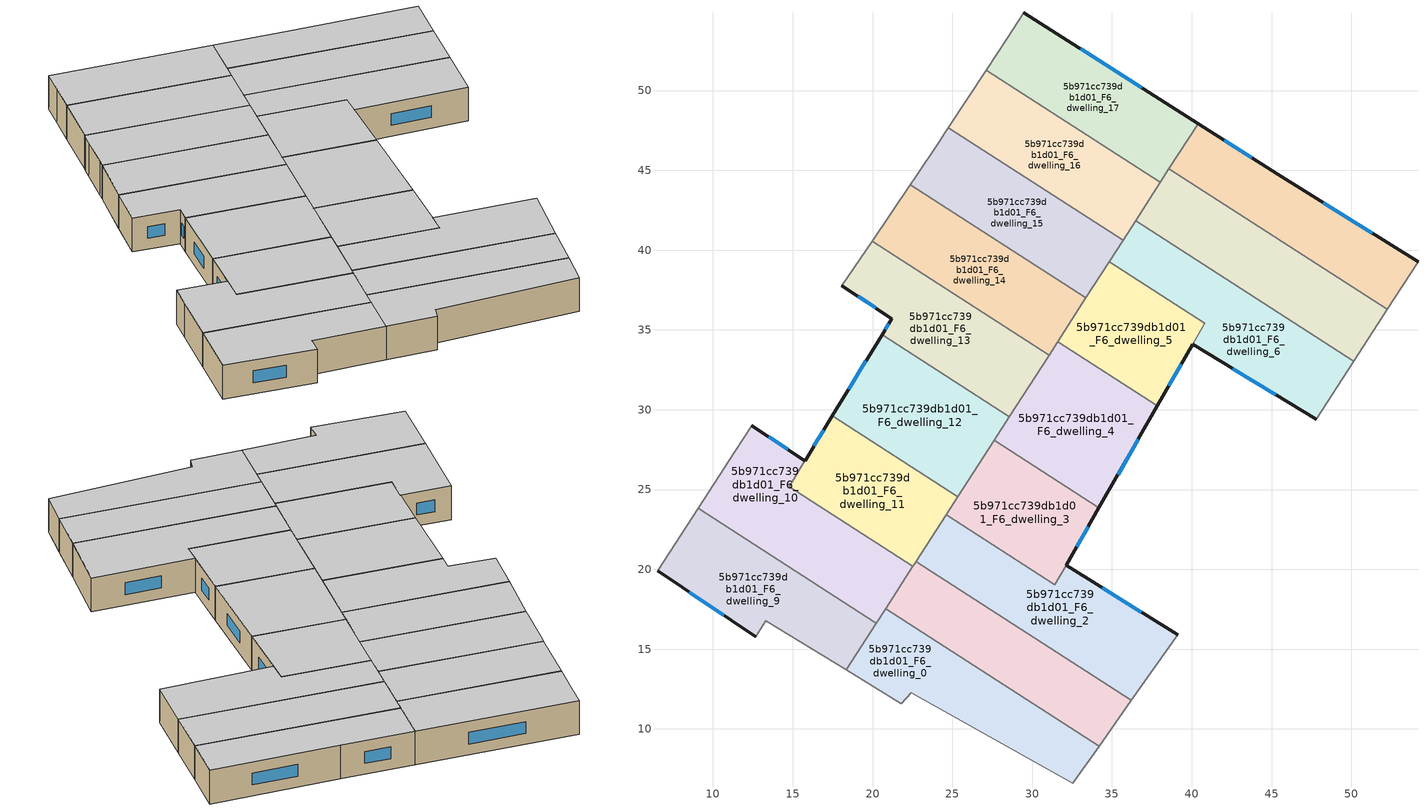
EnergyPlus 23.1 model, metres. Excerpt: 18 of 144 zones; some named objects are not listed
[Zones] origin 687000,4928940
5b971cc739db1d01_F6_dwelling_0
 floor to 5b971cc739db1d01_F5_dwelling_0 (EU_floor_Construction): 34.19,8.92 32.55,6.59 22.43,12.28 21.81,11.59 18.36,13.7 20.83,17.54 z18
 wall adiabatic (EU_wall_Construction): 18.36,13.7 21.81,11.59 22.43,12.28 32.55,6.59 34.19,8.92 z18:21
 wall to 5b971cc739db1d01_F6_dwelling_1 (EU_wall_Construction): 34.19,8.92 20.83,17.54 z18:21
 wall to 5b971cc739db1d01_F6_dwelling_9 (EU_wall_Construction): 20.25,16.63 18.36,13.7 z18:21
 wall to 5b971cc739db1d01_F6_dwelling_10 (EU_wall_Construction): 20.83,17.53 20.25,16.63 z18:21
 ceiling to 5b971cc739db1d01_F7_dwelling_0 (EU_floor_Construction): 32.55,6.59 34.19,8.92 20.83,17.54 18.36,13.7 21.81,11.59 22.43,12.28 z21
5b971cc739db1d01_F6_dwelling_1
 floor to 5b971cc739db1d01_F5_dwelling_1 (EU_floor_Construction): 36.22,11.8 34.19,8.92 20.83,17.54 22.53,20.18 22.73,20.49 z18
 wall adiabatic (EU_wall_Construction): 34.19,8.92 36.22,11.8 z18:21
 wall to 5b971cc739db1d01_F6_dwelling_2 (EU_wall_Construction): 36.22,11.8 22.73,20.49 z18:21
 wall to 5b971cc739db1d01_F6_dwelling_10 (EU_wall_Construction): 22.53,20.18 20.83,17.54 z18:21
 wall to 5b971cc739db1d01_F6_dwelling_11 (EU_wall_Construction): 22.73,20.49 22.53,20.18 z18:21
 ceiling to 5b971cc739db1d01_F7_dwelling_1 (EU_floor_Construction): 34.19,8.92 36.22,11.8 22.73,20.49 22.53,20.18 20.83,17.54 z21
5b971cc739db1d01_F6_dwelling_10
 floor to 5b971cc739db1d01_F5_dwelling_10 (EU_floor_Construction): 15.77,26.81 14.77,25.18 22.53,20.18 20.25,16.63 9.07,23.83 11.36,27.38 12.42,29.01 z18
 wall outside (EU_wall_Construction): 15.77,26.81 12.42,29.01 z18:21
 wall adiabatic (EU_wall_Construction): 12.42,29.01 11.36,27.38 9.07,23.83 z18:21
 wall to 5b971cc739db1d01_F6_dwelling_11 (EU_wall_Construction): 22.53,20.18 14.77,25.18 15.77,26.81 z18:21
 wall to 5b971cc739db1d01_F6_dwelling_9 (EU_wall_Construction): 9.07,23.83 20.25,16.63 z18:21
 window (EU_Window_Construction): 14.68,27.53 13.51,28.29 z18.98:20.02
 ceiling to 5b971cc739db1d01_F7_dwelling_10 (EU_floor_Construction): 20.25,16.63 22.53,20.18 14.77,25.18 15.77,26.81 12.42,29.01 11.36,27.38 9.07,23.83 z21
5b971cc739db1d01_F6_dwelling_11
 floor to 5b971cc739db1d01_F5_dwelling_11 (EU_floor_Construction): 25.35,24.56 22.53,20.18 14.77,25.18 17.49,29.62 z18
 wall outside (EU_wall_Construction): 17.49,29.62 15.77,26.81 z18:21
 wall to 5b971cc739db1d01_F6_dwelling_12 (EU_wall_Construction): 25.35,24.56 17.49,29.62 z18:21
 wall to 5b971cc739db1d01_F6_dwelling_2 (EU_wall_Construction): 22.73,20.49 24.62,23.42 z18:21
 wall to 5b971cc739db1d01_F6_dwelling_3 (EU_wall_Construction): 24.62,23.42 25.35,24.56 z18:21
 window (EU_Window_Construction): 16.93,28.71 16.33,27.73 z18.98:20.02
 ceiling to 5b971cc739db1d01_F7_dwelling_11 (EU_floor_Construction): 22.53,20.18 25.35,24.56 17.49,29.62 14.77,25.18 z21
5b971cc739db1d01_F6_dwelling_12
 floor to 5b971cc739db1d01_F5_dwelling_12 (EU_floor_Construction): 28.58,29.57 25.35,24.56 17.49,29.62 20.6,34.71 z18
 wall outside (EU_wall_Construction): 20.6,34.71 17.49,29.62 z18:21
 wall to 5b971cc739db1d01_F6_dwelling_13 (EU_wall_Construction): 28.58,29.57 20.6,34.71 z18:21
 wall to 5b971cc739db1d01_F6_dwelling_3 (EU_wall_Construction): 25.35,24.56 27.62,28.08 z18:21
 wall to 5b971cc739db1d01_F6_dwelling_4 (EU_wall_Construction): 27.62,28.08 28.58,29.57 z18:21
 window (EU_Window_Construction): 19.59,33.06 18.5,31.28 z18.98:20.02
 ceiling to 5b971cc739db1d01_F7_dwelling_12 (EU_floor_Construction): 25.35,24.56 28.58,29.57 20.6,34.71 17.49,29.62 z21
5b971cc739db1d01_F6_dwelling_13
 floor to 5b971cc739db1d01_F5_dwelling_13 (EU_floor_Construction): 31.06,33.42 28.58,29.57 20.6,34.71 21.21,35.71 18.08,37.77 19.97,40.56 z18
 wall outside (EU_wall_Construction): 18.08,37.77 21.21,35.71 20.6,34.71 z18:21
 wall to 5b971cc739db1d01_F6_dwelling_14 (EU_wall_Construction): 31.06,33.42 19.97,40.56 z18:21
 wall adiabatic (EU_wall_Construction): 19.97,40.56 18.08,37.77 z18:21
 wall to 5b971cc739db1d01_F6_dwelling_4 (EU_wall_Construction): 28.58,29.57 31.06,33.42 z18:21
 window (EU_Window_Construction): 21.01,35.38 20.8,35.03 / 19.1,37.1 20.19,36.38 z18.98:20.02
 ceiling to 5b971cc739db1d01_F7_dwelling_13 (EU_floor_Construction): 28.58,29.57 31.06,33.42 19.97,40.56 18.08,37.77 21.21,35.71 20.6,34.71 z21
5b971cc739db1d01_F6_dwelling_14
 floor to 5b971cc739db1d01_F5_dwelling_14 (EU_floor_Construction): 33.37,37.01 31.06,33.42 19.97,40.56 22.37,44.1 z18
 wall adiabatic (EU_wall_Construction): 22.37,44.1 19.97,40.56 z18:21
 wall to 5b971cc739db1d01_F6_dwelling_15 (EU_wall_Construction): 33.37,37.01 22.37,44.1 z18:21
 wall to 5b971cc739db1d01_F6_dwelling_5 (EU_wall_Construction): 31.61,34.27 33.37,37.01 z18:21
 wall to 5b971cc739db1d01_F6_dwelling_4 (EU_wall_Construction): 31.06,33.42 31.61,34.27 z18:21
 ceiling to 5b971cc739db1d01_F7_dwelling_14 (EU_floor_Construction): 31.06,33.42 33.37,37.01 22.37,44.1 19.97,40.56 z21
5b971cc739db1d01_F6_dwelling_15
 floor to 5b971cc739db1d01_F5_dwelling_15 (EU_floor_Construction): 35.7,40.62 33.37,37.01 22.37,44.1 22.7,44.59 24.17,46.79 24.57,47.4 24.75,47.68 z18
 wall adiabatic (EU_wall_Construction): 24.75,47.68 24.57,47.4 24.17,46.79 22.7,44.59 22.37,44.1 z18:21
 wall to 5b971cc739db1d01_F6_dwelling_16 (EU_wall_Construction): 35.7,40.62 24.75,47.68 z18:21
 wall to 5b971cc739db1d01_F6_dwelling_6 (EU_wall_Construction): 34.83,39.28 35.7,40.62 z18:21
 wall to 5b971cc739db1d01_F6_dwelling_5 (EU_wall_Construction): 33.37,37.01 34.83,39.28 z18:21
 ceiling to 5b971cc739db1d01_F7_dwelling_15 (EU_floor_Construction): 33.37,37.01 35.7,40.62 24.75,47.68 24.57,47.4 24.17,46.79 22.7,44.59 22.37,44.1 z21
5b971cc739db1d01_F6_dwelling_16
 floor to 5b971cc739db1d01_F5_dwelling_16 (EU_floor_Construction): 38.04,44.25 35.7,40.62 24.75,47.68 27.13,51.28 z18
 wall adiabatic (EU_wall_Construction): 27.13,51.28 24.75,47.68 z18:21
 wall to 5b971cc739db1d01_F6_dwelling_17 (EU_wall_Construction): 38.04,44.25 27.13,51.28 z18:21
 wall to 5b971cc739db1d01_F6_dwelling_7 (EU_wall_Construction): 36.49,41.84 36.7,42.18 38.04,44.25 z18:21
 wall to 5b971cc739db1d01_F6_dwelling_6 (EU_wall_Construction): 35.7,40.62 36.49,41.84 z18:21
 ceiling to 5b971cc739db1d01_F7_dwelling_16 (EU_floor_Construction): 35.7,40.62 38.04,44.25 27.13,51.28 24.75,47.68 z21
5b971cc739db1d01_F6_dwelling_17
 floor to 5b971cc739db1d01_F5_dwelling_17 (EU_floor_Construction): 40.4,47.92 38.04,44.25 27.13,51.28 28.45,53.29 29.49,54.88 z18
 wall outside (EU_wall_Construction): 40.4,47.92 29.49,54.88 z18:21
 wall adiabatic (EU_wall_Construction): 29.49,54.88 28.45,53.29 27.13,51.28 z18:21
 wall to 5b971cc739db1d01_F6_dwelling_8 (EU_wall_Construction): 38.57,45.08 40.4,47.92 z18:21
 wall to 5b971cc739db1d01_F6_dwelling_7 (EU_wall_Construction): 38.04,44.26 38.57,45.08 z18:21
 window (EU_Window_Construction): 36.85,50.19 33.04,52.62 z18.98:20.02
 ceiling to 5b971cc739db1d01_F7_dwelling_17 (EU_floor_Construction): 38.04,44.25 40.4,47.92 29.49,54.88 28.45,53.29 27.13,51.28 z21
5b971cc739db1d01_F6_dwelling_2
 floor to 5b971cc739db1d01_F5_dwelling_2 (EU_floor_Construction): 39.12,15.9 36.22,11.8 22.73,20.49 24.62,23.42 31.43,19.03 32.14,20.26 z18
 wall outside (EU_wall_Construction): 39.12,15.9 32.14,20.26 z18:21
 wall adiabatic (EU_wall_Construction): 36.22,11.8 39.12,15.9 z18:21
 wall to 5b971cc739db1d01_F6_dwelling_3 (EU_wall_Construction): 32.14,20.26 31.43,19.03 24.62,23.42 z18:21
 window (EU_Window_Construction): 36.85,17.32 34.41,18.84 z18.98:20.02
 ceiling to 5b971cc739db1d01_F7_dwelling_2 (EU_floor_Construction): 36.22,11.8 39.12,15.9 32.14,20.26 31.43,19.03 24.62,23.42 22.73,20.49 z21
5b971cc739db1d01_F6_dwelling_3
 floor to 5b971cc739db1d01_F5_dwelling_3 (EU_floor_Construction): 34.19,23.84 31.43,19.03 24.62,23.42 27.62,28.08 z18
 wall outside (EU_wall_Construction): 32.14,20.26 34.19,23.84 z18:21
 wall to 5b971cc739db1d01_F6_dwelling_4 (EU_wall_Construction): 34.19,23.84 27.62,28.08 z18:21
 window (EU_Window_Construction): 32.8,21.43 33.52,22.68 z18.98:20.02
 ceiling to 5b971cc739db1d01_F7_dwelling_3 (EU_floor_Construction): 31.43,19.03 34.19,23.84 27.62,28.08 24.62,23.42 z21
5b971cc739db1d01_F6_dwelling_4
 floor to 5b971cc739db1d01_F5_dwelling_4 (EU_floor_Construction): 37.85,30.24 34.19,23.84 27.62,28.08 31.61,34.27 z18
 wall outside (EU_wall_Construction): 34.19,23.84 37.85,30.24 z18:21
 wall to 5b971cc739db1d01_F6_dwelling_5 (EU_wall_Construction): 37.85,30.24 31.61,34.27 z18:21
 window (EU_Window_Construction): 35.38,25.93 36.66,28.16 z18.98:20.02
 ceiling to 5b971cc739db1d01_F7_dwelling_4 (EU_floor_Construction): 34.19,23.84 37.85,30.24 31.61,34.27 27.62,28.08 z21
5b971cc739db1d01_F6_dwelling_5
 floor to 5b971cc739db1d01_F5_dwelling_5 (EU_floor_Construction): 40.82,35.42 37.85,30.24 31.61,34.27 34.83,39.28 z18
 wall outside (EU_wall_Construction): 37.85,30.24 40.06,34.09 z18:21
 wall to 5b971cc739db1d01_F6_dwelling_6 (EU_wall_Construction): 40.06,34.09 40.82,35.42 34.83,39.28 z18:21
 window (EU_Window_Construction): 38.57,31.49 39.34,32.84 z18.98:20.02
 ceiling to 5b971cc739db1d01_F7_dwelling_5 (EU_floor_Construction): 37.85,30.24 40.82,35.42 34.83,39.28 31.61,34.27 z21
5b971cc739db1d01_F6_dwelling_6
 floor to 5b971cc739db1d01_F5_dwelling_6 (EU_floor_Construction): 50.15,33.04 47.8,29.4 40.06,34.09 40.82,35.42 34.83,39.28 36.49,41.84 z18
 wall outside (EU_wall_Construction): 40.06,34.09 47.8,29.4 z18:21
 wall to 5b971cc739db1d01_F6_dwelling_7 (EU_wall_Construction): 50.15,33.04 36.49,41.84 z18:21
 wall adiabatic (EU_wall_Construction): 47.8,29.4 50.15,33.04 z18:21
 window (EU_Window_Construction): 42.57,32.56 45.28,30.92 z18.98:20.02
 ceiling to 5b971cc739db1d01_F7_dwelling_6 (EU_floor_Construction): 47.8,29.4 50.15,33.04 36.49,41.84 34.83,39.28 40.82,35.42 40.06,34.09 z21
5b971cc739db1d01_F6_dwelling_7
 floor to 5b971cc739db1d01_F5_dwelling_7 (EU_floor_Construction): 52.24,36.28 50.15,33.04 36.49,41.84 36.7,42.18 38.57,45.08 z18
 wall to 5b971cc739db1d01_F6_dwelling_8 (EU_wall_Construction): 52.24,36.28 38.57,45.08 z18:21
 wall adiabatic (EU_wall_Construction): 50.15,33.04 52.24,36.28 z18:21
 ceiling to 5b971cc739db1d01_F7_dwelling_7 (EU_floor_Construction): 50.15,33.04 52.24,36.28 38.57,45.08 36.7,42.18 36.49,41.84 z21
5b971cc739db1d01_F6_dwelling_8
 floor to 5b971cc739db1d01_F5_dwelling_8 (EU_floor_Construction): 54.18,39.28 52.24,36.28 38.57,45.08 40.4,47.92 45.39,44.75 z18
 wall outside (EU_wall_Construction): 54.18,39.28 45.39,44.75 40.4,47.92 z18:21
 wall adiabatic (EU_wall_Construction): 52.24,36.28 54.18,39.28 z18:21
 window (EU_Window_Construction): 43.77,45.78 42.02,46.89 / 51.32,41.06 48.25,42.97 z18.98:20.02
 ceiling to 5b971cc739db1d01_F7_dwelling_8 (EU_floor_Construction): 52.24,36.28 54.18,39.28 45.39,44.75 40.4,47.92 38.57,45.08 z21
5b971cc739db1d01_F6_dwelling_9
 floor to 5b971cc739db1d01_F5_dwelling_9 (EU_floor_Construction): 20.25,16.63 18.36,13.7 13.3,16.78 12.68,15.78 6.53,19.9 9.07,23.83 z18
 wall outside (EU_wall_Construction): 6.53,19.9 12.68,15.78 z18:21
 wall adiabatic (EU_wall_Construction): 12.68,15.78 13.3,16.78 18.36,13.7 / 9.07,23.83 6.53,19.9 z18:21
 window (EU_Window_Construction): 8.53,18.56 10.68,17.12 z18.98:20.02
 ceiling to 5b971cc739db1d01_F7_dwelling_9 (EU_floor_Construction): 18.36,13.7 20.25,16.63 9.07,23.83 6.53,19.9 12.68,15.78 13.3,16.78 z21
[Building]
EU S2 Campaign: North Axis=0; Terrain=City; Solar Distribution=FullExterior
[Site:Location]
Bologna: Latitude=44.5; Longitude=11.25; Time Zone=1; Elevation=37
[SizingPeriod:WeatherFileDays]
AnnualSizingPeriod: Begin Month=1; Begin Day of Month=1; End Month=12; End Day of Month=31; Day of Week for Start Day=Monday; Use Weather File Daylight Saving Period=No; Use Weather File Rain and Snow Indicators=No
[MATERIAL]
EU_InternalMass_Material: Roughness=MediumRough; Thickness=0.1; Conductivity=1; Density=1800; Specific Heat=900; Thermal Absorptance=0.9; Solar Absorptance=0.7; Visible Absorptance=0.7
[MATERIAL:NOMASS] Roughness=MediumRough; Thermal Absorptance=0.9; Solar Absorptance=0.7; Visible Absorptance=0.7
Name | Thermal Resistance
EU_wall_NoMass | 0.905828
EU_floor_NoMass | 0.67114
[WINDOWMATERIAL:SIMPLEGLAZINGSYSTEM]
EU_Window_SimpleGlazing: UFactor=4.52486; Solar Heat Gain Coefficient=0.85; Visible Transmittance=0.85
[CONSTRUCTION]
EU_wall_Construction: EU_wall_NoMass
EU_floor_Construction: EU_floor_NoMass
EU_Window_Construction: EU_Window_SimpleGlazing
EU_InternalMass_Construction: EU_InternalMass_Material
[ZONE] Type=1; Multiplier=1; Ceiling Height=autocalculate; Floor Area=autocalculate; Part of Total Floor Area=Yes
Name | Volume
5b971cc739db1d01_F6_dwelling_0 | 168.436
5b971cc739db1d01_F6_dwelling_1 | 168.46
5b971cc739db1d01_F6_dwelling_10 | 191.74
5b971cc739db1d01_F6_dwelling_11 | 145.154
5b971cc739db1d01_F6_dwelling_12 | 168.438
5b971cc739db1d01_F6_dwelling_13; 5b971cc739db1d01_F6_dwelling_16; 5b971cc739db1d01_F6_dwelling_4 | 168.426
5b971cc739db1d01_F6_dwelling_14 | 168.458
5b971cc739db1d01_F6_dwelling_15 | 168.444
5b971cc739db1d01_F6_dwelling_17 | 168.457
5b971cc739db1d01_F6_dwelling_2 | 204.521
5b971cc739db1d01_F6_dwelling_3 | 132.349
5b971cc739db1d01_F6_dwelling_5 | 130.07
5b971cc739db1d01_F6_dwelling_6 | 187.3
5b971cc739db1d01_F6_dwelling_7 | 187.932
5b971cc739db1d01_F6_dwelling_8 | 168.45
5b971cc739db1d01_F6_dwelling_9 | 168.433
[INTERNALMASS] Construction=EU_InternalMass_Construction
Name | Zone or ZoneList | Surface Area
5b971cc739db1d01_F6_dwelling_0_EU_InternalMass | 5b971cc739db1d01_F6_dwelling_0 | 56.1451
5b971cc739db1d01_F6_dwelling_1_EU_InternalMass | 5b971cc739db1d01_F6_dwelling_1 | 56.1549
5b971cc739db1d01_F6_dwelling_2_EU_InternalMass | 5b971cc739db1d01_F6_dwelling_2 | 68.1744
5b971cc739db1d01_F6_dwelling_3_EU_InternalMass | 5b971cc739db1d01_F6_dwelling_3 | 44.1213
5b971cc739db1d01_F6_dwelling_4_EU_InternalMass | 5b971cc739db1d01_F6_dwelling_4 | 56.1423
5b971cc739db1d01_F6_dwelling_5_EU_InternalMass | 5b971cc739db1d01_F6_dwelling_5 | 43.3524
5b971cc739db1d01_F6_dwelling_6_EU_InternalMass | 5b971cc739db1d01_F6_dwelling_6 | 62.4369
5b971cc739db1d01_F6_dwelling_7_EU_InternalMass | 5b971cc739db1d01_F6_dwelling_7 | 62.642
5b971cc739db1d01_F6_dwelling_8_EU_InternalMass | 5b971cc739db1d01_F6_dwelling_8 | 56.1504
5b971cc739db1d01_F6_dwelling_9_EU_InternalMass | 5b971cc739db1d01_F6_dwelling_9 | 56.1443
5b971cc739db1d01_F6_dwelling_10_EU_InternalMass | 5b971cc739db1d01_F6_dwelling_10 | 63.9151
5b971cc739db1d01_F6_dwelling_11_EU_InternalMass | 5b971cc739db1d01_F6_dwelling_11 | 48.3802
5b971cc739db1d01_F6_dwelling_12_EU_InternalMass | 5b971cc739db1d01_F6_dwelling_12 | 56.1462
5b971cc739db1d01_F6_dwelling_13_EU_InternalMass | 5b971cc739db1d01_F6_dwelling_13 | 56.1421
5b971cc739db1d01_F6_dwelling_14_EU_InternalMass | 5b971cc739db1d01_F6_dwelling_14 | 56.1528
5b971cc739db1d01_F6_dwelling_15_EU_InternalMass | 5b971cc739db1d01_F6_dwelling_15 | 56.1477
5b971cc739db1d01_F6_dwelling_16_EU_InternalMass | 5b971cc739db1d01_F6_dwelling_16 | 56.1423
5b971cc739db1d01_F6_dwelling_17_EU_InternalMass | 5b971cc739db1d01_F6_dwelling_17 | 56.1525
[OTHEREQUIPMENT] Fuel Type=Electricity; Design Level Calculation Method=Watts/Area; Power per Zone Floor Area=1; Fraction Latent=0; Fraction Radiant=0; Fraction Lost=0; Carbon Dioxide Generation Rate=0; EndUse Subcategory=EU_Step8_InternalGains
Name | Zone or ZoneList or Space or SpaceList | Schedule
EU_Step8_InternalGain_5b971cc739db1d01_F6_dwelling_0_f000 | 5b971cc739db1d01_F6_dwelling_0 | EU_Step8_GainSchedule_5b971cc739db1d01_F6_dwelling_0_f000
EU_Step8_InternalGain_5b971cc739db1d01_F6_dwelling_1_f000 | 5b971cc739db1d01_F6_dwelling_1 | EU_Step8_GainSchedule_5b971cc739db1d01_F6_dwelling_1_f000
EU_Step8_InternalGain_5b971cc739db1d01_F6_dwelling_2_f000 | 5b971cc739db1d01_F6_dwelling_2 | EU_Step8_GainSchedule_5b971cc739db1d01_F6_dwelling_2_f000
EU_Step8_InternalGain_5b971cc739db1d01_F6_dwelling_3_f000 | 5b971cc739db1d01_F6_dwelling_3 | EU_Step8_GainSchedule_5b971cc739db1d01_F6_dwelling_3_f000
EU_Step8_InternalGain_5b971cc739db1d01_F6_dwelling_4_f000 | 5b971cc739db1d01_F6_dwelling_4 | EU_Step8_GainSchedule_5b971cc739db1d01_F6_dwelling_4_f000
EU_Step8_InternalGain_5b971cc739db1d01_F6_dwelling_5_f000 | 5b971cc739db1d01_F6_dwelling_5 | EU_Step8_GainSchedule_5b971cc739db1d01_F6_dwelling_5_f000
EU_Step8_InternalGain_5b971cc739db1d01_F6_dwelling_6_f000 | 5b971cc739db1d01_F6_dwelling_6 | EU_Step8_GainSchedule_5b971cc739db1d01_F6_dwelling_6_f000
EU_Step8_InternalGain_5b971cc739db1d01_F6_dwelling_7_f000 | 5b971cc739db1d01_F6_dwelling_7 | EU_Step8_GainSchedule_5b971cc739db1d01_F6_dwelling_7_f000
EU_Step8_InternalGain_5b971cc739db1d01_F6_dwelling_8_f000 | 5b971cc739db1d01_F6_dwelling_8 | EU_Step8_GainSchedule_5b971cc739db1d01_F6_dwelling_8_f000
EU_Step8_InternalGain_5b971cc739db1d01_F6_dwelling_9_f000 | 5b971cc739db1d01_F6_dwelling_9 | EU_Step8_GainSchedule_5b971cc739db1d01_F6_dwelling_9_f000
EU_Step8_InternalGain_5b971cc739db1d01_F6_dwelling_10_f000 | 5b971cc739db1d01_F6_dwelling_10 | EU_Step8_GainSchedule_5b971cc739db1d01_F6_dwelling_10_f000
EU_Step8_InternalGain_5b971cc739db1d01_F6_dwelling_11_f000 | 5b971cc739db1d01_F6_dwelling_11 | EU_Step8_GainSchedule_5b971cc739db1d01_F6_dwelling_11_f000
EU_Step8_InternalGain_5b971cc739db1d01_F6_dwelling_12_f000 | 5b971cc739db1d01_F6_dwelling_12 | EU_Step8_GainSchedule_5b971cc739db1d01_F6_dwelling_12_f000
EU_Step8_InternalGain_5b971cc739db1d01_F6_dwelling_13_f000 | 5b971cc739db1d01_F6_dwelling_13 | EU_Step8_GainSchedule_5b971cc739db1d01_F6_dwelling_13_f000
EU_Step8_InternalGain_5b971cc739db1d01_F6_dwelling_14_f000 | 5b971cc739db1d01_F6_dwelling_14 | EU_Step8_GainSchedule_5b971cc739db1d01_F6_dwelling_14_f000
EU_Step8_InternalGain_5b971cc739db1d01_F6_dwelling_15_f000 | 5b971cc739db1d01_F6_dwelling_15 | EU_Step8_GainSchedule_5b971cc739db1d01_F6_dwelling_15_f000
EU_Step8_InternalGain_5b971cc739db1d01_F6_dwelling_16_f000 | 5b971cc739db1d01_F6_dwelling_16 | EU_Step8_GainSchedule_5b971cc739db1d01_F6_dwelling_16_f000
EU_Step8_InternalGain_5b971cc739db1d01_F6_dwelling_17_f000 | 5b971cc739db1d01_F6_dwelling_17 | EU_Step8_GainSchedule_5b971cc739db1d01_F6_dwelling_17_f000
[ZONEVENTILATION:DESIGNFLOWRATE] Schedule=EU_AlwaysOn; Design Flow Rate Calculation Method=AirChanges/Hour; Air Changes per Hour=0.73129; Ventilation Type=Natural; Fan Pressure Rise=0; Fan Total Efficiency=1; Constant Term Coefficient=1; Temperature Term Coefficient=0; Velocity Term Coefficient=0; Velocity Squared Term Coefficient=0; Minimum Indoor Temperature=-100; Maximum Indoor Temperature=100; Delta Temperature=-100; Minimum Outdoor Temperature=-100; Maximum Outdoor Temperature=100; Maximum Wind Speed=40
Name | Zone or ZoneList or Space or SpaceList
EU_ConstantAir_5b971cc739db1d01_F6_dwelling_0 | 5b971cc739db1d01_F6_dwelling_0
EU_ConstantAir_5b971cc739db1d01_F6_dwelling_1 | 5b971cc739db1d01_F6_dwelling_1
EU_ConstantAir_5b971cc739db1d01_F6_dwelling_2 | 5b971cc739db1d01_F6_dwelling_2
EU_ConstantAir_5b971cc739db1d01_F6_dwelling_3 | 5b971cc739db1d01_F6_dwelling_3
EU_ConstantAir_5b971cc739db1d01_F6_dwelling_4 | 5b971cc739db1d01_F6_dwelling_4
EU_ConstantAir_5b971cc739db1d01_F6_dwelling_5 | 5b971cc739db1d01_F6_dwelling_5
EU_ConstantAir_5b971cc739db1d01_F6_dwelling_6 | 5b971cc739db1d01_F6_dwelling_6
EU_ConstantAir_5b971cc739db1d01_F6_dwelling_7 | 5b971cc739db1d01_F6_dwelling_7
EU_ConstantAir_5b971cc739db1d01_F6_dwelling_8 | 5b971cc739db1d01_F6_dwelling_8
EU_ConstantAir_5b971cc739db1d01_F6_dwelling_9 | 5b971cc739db1d01_F6_dwelling_9
EU_ConstantAir_5b971cc739db1d01_F6_dwelling_10 | 5b971cc739db1d01_F6_dwelling_10
EU_ConstantAir_5b971cc739db1d01_F6_dwelling_11 | 5b971cc739db1d01_F6_dwelling_11
EU_ConstantAir_5b971cc739db1d01_F6_dwelling_12 | 5b971cc739db1d01_F6_dwelling_12
EU_ConstantAir_5b971cc739db1d01_F6_dwelling_13 | 5b971cc739db1d01_F6_dwelling_13
EU_ConstantAir_5b971cc739db1d01_F6_dwelling_14 | 5b971cc739db1d01_F6_dwelling_14
EU_ConstantAir_5b971cc739db1d01_F6_dwelling_15 | 5b971cc739db1d01_F6_dwelling_15
EU_ConstantAir_5b971cc739db1d01_F6_dwelling_16 | 5b971cc739db1d01_F6_dwelling_16
EU_ConstantAir_5b971cc739db1d01_F6_dwelling_17 | 5b971cc739db1d01_F6_dwelling_17
[HVACTEMPLATE:ZONE:IDEALLOADSAIRSYSTEM] System Availability Schedule=EU_AlwaysOn; Maximum Heating Supply Air Temperature=50; Minimum Cooling Supply Air Temperature=13; Maximum Heating Supply Air Humidity Ratio=0.0156; Minimum Cooling Supply Air Humidity Ratio=0.0077; Heating Limit=NoLimit; Cooling Limit=NoLimit; Heating Availability Schedule=EU_AlwaysOn; Cooling Availability Schedule=EU_CoolingOff; Dehumidification Control Type=ConstantSensibleHeatRatio; Cooling Sensible Heat Ratio=0.7; Dehumidification Setpoint=60; Humidification Control Type=None; Humidification Setpoint=30; Outdoor Air Method=None; Outdoor Air Flow Rate per Person=0.00944; Outdoor Air Flow Rate per Zone Floor Area=0; Outdoor Air Flow Rate per Zone=0; Demand Controlled Ventilation Type=None; Outdoor Air Economizer Type=NoEconomizer; Heat Recovery Type=None; Sensible Heat Recovery Effectiveness=0.7; Latent Heat Recovery Effectiveness=0.65
Name | Template Thermostat
5b971cc739db1d01_F6_dwelling_0 | EU_HeatOnly_5b971cc739db1d01_F6_dwelling_0
5b971cc739db1d01_F6_dwelling_1 | EU_HeatOnly_5b971cc739db1d01_F6_dwelling_1
5b971cc739db1d01_F6_dwelling_2 | EU_HeatOnly_5b971cc739db1d01_F6_dwelling_2
5b971cc739db1d01_F6_dwelling_3 | EU_HeatOnly_5b971cc739db1d01_F6_dwelling_3
5b971cc739db1d01_F6_dwelling_4 | EU_HeatOnly_5b971cc739db1d01_F6_dwelling_4
5b971cc739db1d01_F6_dwelling_5 | EU_HeatOnly_5b971cc739db1d01_F6_dwelling_5
5b971cc739db1d01_F6_dwelling_6 | EU_HeatOnly_5b971cc739db1d01_F6_dwelling_6
5b971cc739db1d01_F6_dwelling_7 | EU_HeatOnly_5b971cc739db1d01_F6_dwelling_7
5b971cc739db1d01_F6_dwelling_8 | EU_HeatOnly_5b971cc739db1d01_F6_dwelling_8
5b971cc739db1d01_F6_dwelling_9 | EU_HeatOnly_5b971cc739db1d01_F6_dwelling_9
5b971cc739db1d01_F6_dwelling_10 | EU_HeatOnly_5b971cc739db1d01_F6_dwelling_10
5b971cc739db1d01_F6_dwelling_11 | EU_HeatOnly_5b971cc739db1d01_F6_dwelling_11
5b971cc739db1d01_F6_dwelling_12 | EU_HeatOnly_5b971cc739db1d01_F6_dwelling_12
5b971cc739db1d01_F6_dwelling_13 | EU_HeatOnly_5b971cc739db1d01_F6_dwelling_13
5b971cc739db1d01_F6_dwelling_14 | EU_HeatOnly_5b971cc739db1d01_F6_dwelling_14
5b971cc739db1d01_F6_dwelling_15 | EU_HeatOnly_5b971cc739db1d01_F6_dwelling_15
5b971cc739db1d01_F6_dwelling_16 | EU_HeatOnly_5b971cc739db1d01_F6_dwelling_16
5b971cc739db1d01_F6_dwelling_17 | EU_HeatOnly_5b971cc739db1d01_F6_dwelling_17
[SIZING:ZONE] Zone Cooling Design Supply Air Temperature Input Method=SupplyAirTemperature; Zone Cooling Design Supply Air Temperature=13; Zone Heating Design Supply Air Temperature Input Method=SupplyAirTemperature; Zone Heating Design Supply Air Temperature=50; Zone Cooling Design Supply Air Humidity Ratio=0.008; Zone Heating Design Supply Air Humidity Ratio=0.008; Cooling Design Air Flow Method=DesignDay; Cooling Design Air Flow Rate=0; Cooling Minimum Air Flow per Zone Floor Area=0.000762; Cooling Minimum Air Flow=0; Cooling Minimum Air Flow Fraction=0.2; Heating Design Air Flow Method=DesignDay; Heating Design Air Flow Rate=0; Heating Maximum Air Flow per Zone Floor Area=0.002032; Heating Maximum Air Flow=0.141576; Heating Maximum Air Flow Fraction=0.3; Account for Dedicated Outdoor Air System=No; Dedicated Outdoor Air System Control Strategy=NeutralSupplyAir; Dedicated Outdoor Air Low Setpoint Temperature for Design=autosize; Dedicated Outdoor Air High Setpoint Temperature for Design=autosize; Zone Load Sizing Method=Sensible Load Only No Latent Load; Zone Latent Cooling Design Supply Air Humidity Ratio Input Method=HumidityRatioDifference; Zone Cooling Design Supply Air Humidity Ratio Difference=0.005; Zone Latent Heating Design Supply Air Humidity Ratio Input Method=HumidityRatioDifference; Zone Humidification Design Supply Air Humidity Ratio Difference=0.005
5b971cc739db1d01_F6_dwelling_0; 5b971cc739db1d01_F6_dwelling_1; 5b971cc739db1d01_F6_dwelling_2; 5b971cc739db1d01_F6_dwelling_3; 5b971cc739db1d01_F6_dwelling_4; 5b971cc739db1d01_F6_dwelling_5; 5b971cc739db1d01_F6_dwelling_6; 5b971cc739db1d01_F6_dwelling_7; 5b971cc739db1d01_F6_dwelling_8; 5b971cc739db1d01_F6_dwelling_9; 5b971cc739db1d01_F6_dwelling_10; 5b971cc739db1d01_F6_dwelling_11; 5b971cc739db1d01_F6_dwelling_12; 5b971cc739db1d01_F6_dwelling_13; 5b971cc739db1d01_F6_dwelling_14; 5b971cc739db1d01_F6_dwelling_15; 5b971cc739db1d01_F6_dwelling_16; 5b971cc739db1d01_F6_dwelling_17
[SCHEDULE:CONSTANT]
Name | Hourly Value
EU_AlwaysOn | 1
EU_CoolingOff | 0
[SCHEDULE:FILE] Column Number=1; Rows to Skip at Top=0; Number of Hours of Data=8760; Column Separator=Comma; Interpolate to Timestep=No; Minutes per Item=60; Adjust Schedule for Daylight Savings=Yes
Name | File
EU_Step8_GainSchedule_5b971cc739db1d01_F6_dwelling_0_f000 | ../../schedules/5b971cc739db1d01/5b971cc739db1d01_F6_dwelling_0_f000_gain.csv
EU_Step8_GainSchedule_5b971cc739db1d01_F6_dwelling_1_f000 | ../../schedules/5b971cc739db1d01/5b971cc739db1d01_F6_dwelling_1_f000_gain.csv
EU_Step8_GainSchedule_5b971cc739db1d01_F6_dwelling_2_f000 | ../../schedules/5b971cc739db1d01/5b971cc739db1d01_F6_dwelling_2_f000_gain.csv
EU_Step8_GainSchedule_5b971cc739db1d01_F6_dwelling_3_f000 | ../../schedules/5b971cc739db1d01/5b971cc739db1d01_F6_dwelling_3_f000_gain.csv
EU_Step8_GainSchedule_5b971cc739db1d01_F6_dwelling_4_f000 | ../../schedules/5b971cc739db1d01/5b971cc739db1d01_F6_dwelling_4_f000_gain.csv
EU_Step8_GainSchedule_5b971cc739db1d01_F6_dwelling_5_f000 | ../../schedules/5b971cc739db1d01/5b971cc739db1d01_F6_dwelling_5_f000_gain.csv
EU_Step8_GainSchedule_5b971cc739db1d01_F6_dwelling_6_f000 | ../../schedules/5b971cc739db1d01/5b971cc739db1d01_F6_dwelling_6_f000_gain.csv
EU_Step8_GainSchedule_5b971cc739db1d01_F6_dwelling_7_f000 | ../../schedules/5b971cc739db1d01/5b971cc739db1d01_F6_dwelling_7_f000_gain.csv
EU_Step8_GainSchedule_5b971cc739db1d01_F6_dwelling_8_f000 | ../../schedules/5b971cc739db1d01/5b971cc739db1d01_F6_dwelling_8_f000_gain.csv
EU_Step8_GainSchedule_5b971cc739db1d01_F6_dwelling_9_f000 | ../../schedules/5b971cc739db1d01/5b971cc739db1d01_F6_dwelling_9_f000_gain.csv
EU_Step8_GainSchedule_5b971cc739db1d01_F6_dwelling_10_f000 | ../../schedules/5b971cc739db1d01/5b971cc739db1d01_F6_dwelling_10_f000_gain.csv
EU_Step8_GainSchedule_5b971cc739db1d01_F6_dwelling_11_f000 | ../../schedules/5b971cc739db1d01/5b971cc739db1d01_F6_dwelling_11_f000_gain.csv
EU_Step8_GainSchedule_5b971cc739db1d01_F6_dwelling_12_f000 | ../../schedules/5b971cc739db1d01/5b971cc739db1d01_F6_dwelling_12_f000_gain.csv
EU_Step8_GainSchedule_5b971cc739db1d01_F6_dwelling_13_f000 | ../../schedules/5b971cc739db1d01/5b971cc739db1d01_F6_dwelling_13_f000_gain.csv
EU_Step8_GainSchedule_5b971cc739db1d01_F6_dwelling_14_f000 | ../../schedules/5b971cc739db1d01/5b971cc739db1d01_F6_dwelling_14_f000_gain.csv
EU_Step8_GainSchedule_5b971cc739db1d01_F6_dwelling_15_f000 | ../../schedules/5b971cc739db1d01/5b971cc739db1d01_F6_dwelling_15_f000_gain.csv
EU_Step8_GainSchedule_5b971cc739db1d01_F6_dwelling_16_f000 | ../../schedules/5b971cc739db1d01/5b971cc739db1d01_F6_dwelling_16_f000_gain.csv
EU_Step8_GainSchedule_5b971cc739db1d01_F6_dwelling_17_f000 | ../../schedules/5b971cc739db1d01/5b971cc739db1d01_F6_dwelling_17_f000_gain.csv
